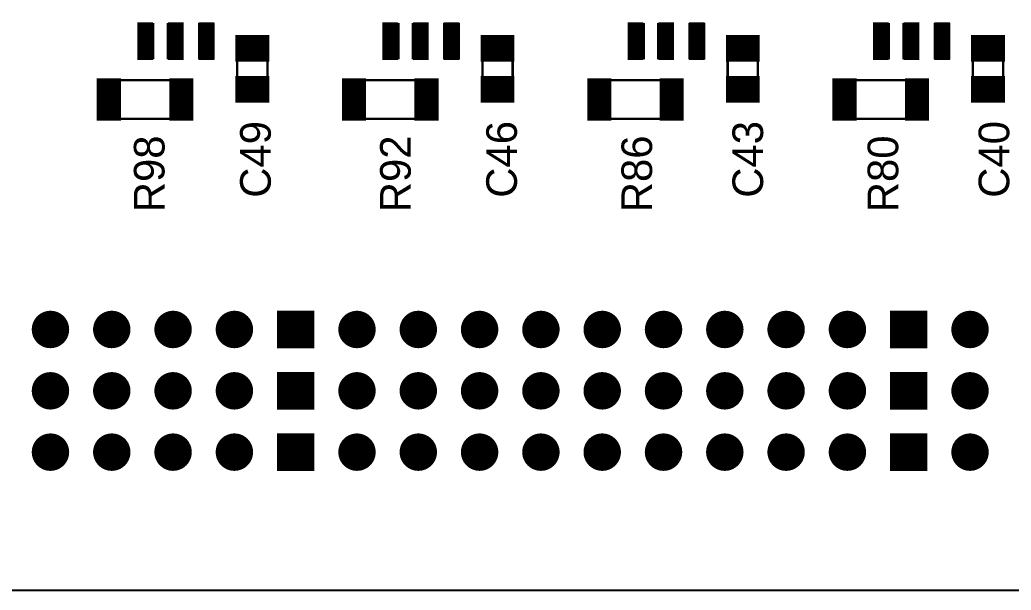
# Model space of a CAD drawing. Extents: x 25 to 880, y 8 to 306.
# Drawn here: x 566.5 to 617.8, y 131.4 to 160.9 of the extents above; entities that cross this region are included whole.
import ezdxf
from ezdxf.enums import TextEntityAlignment as Align

# ---------------------------------------------------------------- set-up
doc = ezdxf.new("R2010")
doc.units = 0
doc.header["$MEASUREMENT"] = 0
for name, color, linetype in [('BOARD', 7, 'Continuous'), ('BOT', 7, 'Continuous'), ('BOT_ASY', 7, 'Continuous')]:
    doc.layers.add(name, color=color, linetype=linetype)

msp = doc.modelspace()

# ---------------------------------------------------------------- linework, layer by layer
at = {"layer": 'BOARD'}
msp.add_lwpolyline([(541.2, 131.4125), (832.3475, 131.4125), (832.3475, 260), (541.2, 260)], close=True, dxfattribs=at)
at = {"layer": 'BOT', "const_width": 0.125}
for points in [[(572.6062, 158.925), (573.2937, 158.925), (573.2937, 160.7375), (572.6062, 160.7375)], [(574.1937, 158.925), (574.8812, 158.925), (574.8812, 160.7375), (574.1937, 160.7375)], [(575.7812, 158.925), (576.4687, 158.925), (576.4687, 160.7375), (575.7812, 160.7375)], [(585.3062, 158.925), (585.9937, 158.925), (585.9937, 160.7375), (585.3062, 160.7375)], [(586.8937, 158.925), (587.5812, 158.925), (587.5812, 160.7375), (586.8937, 160.7375)], [(588.4812, 158.925), (589.1687, 158.925), (589.1687, 160.7375), (588.4812, 160.7375)], [(598.0062, 158.925), (598.6937, 158.925), (598.6937, 160.7375), (598.0062, 160.7375)], [(599.5937, 158.925), (600.2812, 158.925), (600.2812, 160.7375), (599.5937, 160.7375)], [(601.1812, 158.925), (601.8687, 158.925), (601.8687, 160.7375), (601.1812, 160.7375)], [(610.7062, 158.925), (611.3937, 158.925), (611.3937, 160.7375), (610.7062, 160.7375)], [(612.2937, 158.925), (612.9812, 158.925), (612.9812, 160.7375), (612.2937, 160.7375)], [(613.8812, 158.925), (614.5687, 158.925), (614.5687, 160.7375), (613.8812, 160.7375)], [(577.6937, 158.8375), (579.3187, 158.8375), (579.3187, 160.0875), (577.6937, 160.0875)], [(590.3937, 158.8375), (592.0187, 158.8375), (592.0187, 160.0875), (590.3937, 160.0875)], [(603.0937, 158.8375), (604.7187, 158.8375), (604.7187, 160.0875), (603.0937, 160.0875)], [(615.7937, 158.8375), (617.4187, 158.8375), (617.4187, 160.0875), (615.7937, 160.0875)], [(570.5125, 155.7812), (571.6375, 155.7812), (571.6375, 157.8437), (570.5125, 157.8437)], [(574.2625, 155.7812), (575.3875, 155.7812), (575.3875, 157.8437), (574.2625, 157.8437)], [(577.6937, 156.7125), (579.3187, 156.7125), (579.3187, 157.9625), (577.6937, 157.9625)], [(583.2125, 155.7812), (584.3375, 155.7812), (584.3375, 157.8437), (583.2125, 157.8437)], [(586.9625, 155.7812), (588.0875, 155.7812), (588.0875, 157.8437), (586.9625, 157.8437)], [(590.3937, 156.7125), (592.0187, 156.7125), (592.0187, 157.9625), (590.3937, 157.9625)], [(595.9125, 155.7812), (597.0375, 155.7812), (597.0375, 157.8437), (595.9125, 157.8437)], [(599.6625, 155.7812), (600.7875, 155.7812), (600.7875, 157.8437), (599.6625, 157.8437)], [(603.0937, 156.7125), (604.7187, 156.7125), (604.7187, 157.9625), (603.0937, 157.9625)], [(608.6125, 155.7812), (609.7375, 155.7812), (609.7375, 157.8437), (608.6125, 157.8437)], [(612.3625, 155.7812), (613.4875, 155.7812), (613.4875, 157.8437), (612.3625, 157.8437)], [(615.7937, 156.7125), (617.4187, 156.7125), (617.4187, 157.9625), (615.7937, 157.9625)], [(579.845, 144), (581.6575, 144), (581.6575, 145.8125), (579.845, 145.8125)], [(611.595, 144), (613.4075, 144), (613.4075, 145.8125), (611.595, 145.8125)], [(579.845, 140.825), (581.6575, 140.825), (581.6575, 142.6375), (579.845, 142.6375)], [(611.595, 140.825), (613.4075, 140.825), (613.4075, 142.6375), (611.595, 142.6375)], [(579.845, 137.65), (581.6575, 137.65), (581.6575, 139.4625), (579.845, 139.4625)], [(611.595, 137.65), (613.4075, 137.65), (613.4075, 139.4625), (611.595, 139.4625)]]:
    msp.add_lwpolyline(points, close=True, dxfattribs=at)
for points in [[(572.675, 158.925), (572.675, 160.7375)], [(572.8, 158.925), (572.8, 160.7375)], [(572.925, 158.925), (572.925, 160.7375)], [(573.05, 158.925), (573.05, 160.7375)], [(573.175, 158.925), (573.175, 160.7375)], [(574.3, 158.925), (574.3, 160.7375)], [(574.425, 158.925), (574.425, 160.7375)], [(574.55, 158.925), (574.55, 160.7375)], [(574.675, 158.925), (574.675, 160.7375)], [(574.8, 158.925), (574.8, 160.7375)], [(575.8, 158.925), (575.8, 160.7375)], [(575.925, 158.925), (575.925, 160.7375)], [(576.05, 158.925), (576.05, 160.7375)], [(576.175, 158.925), (576.175, 160.7375)], [(576.3, 158.925), (576.3, 160.7375)], [(576.425, 158.925), (576.425, 160.7375)], [(585.425, 158.925), (585.425, 160.7375)], [(585.55, 158.925), (585.55, 160.7375)], [(585.675, 158.925), (585.675, 160.7375)], [(585.8, 158.925), (585.8, 160.7375)], [(585.925, 158.925), (585.925, 160.7375)], [(586.925, 158.925), (586.925, 160.7375)], [(587.05, 158.925), (587.05, 160.7375)], [(587.175, 158.925), (587.175, 160.7375)], [(587.3, 158.925), (587.3, 160.7375)], [(587.425, 158.925), (587.425, 160.7375)], [(587.55, 158.925), (587.55, 160.7375)], [(588.55, 158.925), (588.55, 160.7375)], [(588.675, 158.925), (588.675, 160.7375)], [(588.8, 158.925), (588.8, 160.7375)], [(588.925, 158.925), (588.925, 160.7375)], [(589.05, 158.925), (589.05, 160.7375)], [(598.05, 158.925), (598.05, 160.7375)], [(598.175, 158.925), (598.175, 160.7375)], [(598.3, 158.925), (598.3, 160.7375)], [(598.425, 158.925), (598.425, 160.7375)], [(598.55, 158.925), (598.55, 160.7375)], [(598.675, 158.925), (598.675, 160.7375)], [(599.675, 158.925), (599.675, 160.7375)], [(599.8, 158.925), (599.8, 160.7375)], [(599.925, 158.925), (599.925, 160.7375)], [(600.05, 158.925), (600.05, 160.7375)], [(600.175, 158.925), (600.175, 160.7375)], [(601.3, 158.925), (601.3, 160.7375)], [(601.425, 158.925), (601.425, 160.7375)], [(601.55, 158.925), (601.55, 160.7375)], [(601.675, 158.925), (601.675, 160.7375)], [(601.8, 158.925), (601.8, 160.7375)], [(610.8, 158.925), (610.8, 160.7375)], [(610.925, 158.925), (610.925, 160.7375)], [(611.05, 158.925), (611.05, 160.7375)], [(611.175, 158.925), (611.175, 160.7375)], [(611.3, 158.925), (611.3, 160.7375)], [(612.3, 158.925), (612.3, 160.7375)], [(612.425, 158.925), (612.425, 160.7375)], [(612.55, 158.925), (612.55, 160.7375)], [(612.675, 158.925), (612.675, 160.7375)], [(612.8, 158.925), (612.8, 160.7375)], [(612.925, 158.925), (612.925, 160.7375)], [(613.925, 158.925), (613.925, 160.7375)], [(614.05, 158.925), (614.05, 160.7375)], [(614.175, 158.925), (614.175, 160.7375)], [(614.3, 158.925), (614.3, 160.7375)], [(614.425, 158.925), (614.425, 160.7375)], [(614.55, 158.925), (614.55, 160.7375)], [(577.8, 158.8375), (577.8, 160.0875)], [(577.925, 158.8375), (577.925, 160.0875)], [(578.05, 158.8375), (578.05, 160.0875)], [(578.175, 158.8375), (578.175, 160.0875)], [(578.3, 158.8375), (578.3, 160.0875)], [(578.425, 158.8375), (578.425, 160.0875)], [(578.55, 158.8375), (578.55, 160.0875)], [(578.675, 158.8375), (578.675, 160.0875)], [(578.8, 158.8375), (578.8, 160.0875)], [(578.925, 158.8375), (578.925, 160.0875)], [(579.05, 158.8375), (579.05, 160.0875)], [(579.175, 158.8375), (579.175, 160.0875)], [(579.3, 158.8375), (579.3, 160.0875)], [(590.425, 158.8375), (590.425, 160.0875)], [(590.55, 158.8375), (590.55, 160.0875)], [(590.675, 158.8375), (590.675, 160.0875)], [(590.8, 158.8375), (590.8, 160.0875)], [(590.925, 158.8375), (590.925, 160.0875)], [(591.05, 158.8375), (591.05, 160.0875)], [(591.175, 158.8375), (591.175, 160.0875)], [(591.3, 158.8375), (591.3, 160.0875)], [(591.425, 158.8375), (591.425, 160.0875)], [(591.55, 158.8375), (591.55, 160.0875)], [(591.675, 158.8375), (591.675, 160.0875)], [(591.8, 158.8375), (591.8, 160.0875)], [(591.925, 158.8375), (591.925, 160.0875)], [(603.175, 158.8375), (603.175, 160.0875)], [(603.3, 158.8375), (603.3, 160.0875)], [(603.425, 158.8375), (603.425, 160.0875)], [(603.55, 158.8375), (603.55, 160.0875)], [(603.675, 158.8375), (603.675, 160.0875)], [(603.8, 158.8375), (603.8, 160.0875)], [(603.925, 158.8375), (603.925, 160.0875)], [(604.05, 158.8375), (604.05, 160.0875)], [(604.175, 158.8375), (604.175, 160.0875)], [(604.3, 158.8375), (604.3, 160.0875)], [(604.425, 158.8375), (604.425, 160.0875)], [(604.55, 158.8375), (604.55, 160.0875)], [(604.675, 158.8375), (604.675, 160.0875)], [(615.8, 158.8375), (615.8, 160.0875)], [(615.925, 158.8375), (615.925, 160.0875)], [(616.05, 158.8375), (616.05, 160.0875)], [(616.175, 158.8375), (616.175, 160.0875)], [(616.3, 158.8375), (616.3, 160.0875)], [(616.425, 158.8375), (616.425, 160.0875)], [(616.55, 158.8375), (616.55, 160.0875)], [(616.675, 158.8375), (616.675, 160.0875)], [(616.8, 158.8375), (616.8, 160.0875)], [(616.925, 158.8375), (616.925, 160.0875)], [(617.05, 158.8375), (617.05, 160.0875)], [(617.175, 158.8375), (617.175, 160.0875)], [(617.3, 158.8375), (617.3, 160.0875)], [(570.55, 155.7812), (570.55, 157.8437)], [(570.675, 155.7812), (570.675, 157.8437)], [(570.8, 155.7812), (570.8, 157.8437)], [(570.925, 155.7812), (570.925, 157.8437)], [(571.05, 155.7812), (571.05, 157.8437)], [(571.175, 155.7812), (571.175, 157.8437)], [(571.3, 155.7812), (571.3, 157.8437)], [(571.425, 155.7812), (571.425, 157.8437)], [(571.55, 155.7812), (571.55, 157.8437)], [(574.3, 155.7812), (574.3, 157.8437)], [(574.425, 155.7812), (574.425, 157.8437)], [(574.55, 155.7812), (574.55, 157.8437)], [(574.675, 155.7812), (574.675, 157.8437)], [(574.8, 155.7812), (574.8, 157.8437)], [(574.925, 155.7812), (574.925, 157.8437)], [(575.05, 155.7812), (575.05, 157.8437)], [(575.175, 155.7812), (575.175, 157.8437)], [(575.3, 155.7812), (575.3, 157.8437)], [(577.8, 156.7125), (577.8, 157.9625)], [(577.925, 156.7125), (577.925, 157.9625)], [(578.05, 156.7125), (578.05, 157.9625)], [(578.175, 156.7125), (578.175, 157.9625)], [(578.3, 156.7125), (578.3, 157.9625)], [(578.425, 156.7125), (578.425, 157.9625)], [(578.55, 156.7125), (578.55, 157.9625)], [(578.675, 156.7125), (578.675, 157.9625)], [(578.8, 156.7125), (578.8, 157.9625)], [(578.925, 156.7125), (578.925, 157.9625)], [(579.05, 156.7125), (579.05, 157.9625)], [(579.175, 156.7125), (579.175, 157.9625)], [(579.3, 156.7125), (579.3, 157.9625)], [(583.3, 155.7812), (583.3, 157.8437)], [(583.425, 155.7812), (583.425, 157.8437)], [(583.55, 155.7812), (583.55, 157.8437)], [(583.675, 155.7812), (583.675, 157.8437)], [(583.8, 155.7812), (583.8, 157.8437)], [(583.925, 155.7812), (583.925, 157.8437)], [(584.05, 155.7812), (584.05, 157.8437)], [(584.175, 155.7812), (584.175, 157.8437)], [(584.3, 155.7812), (584.3, 157.8437)], [(587.05, 155.7812), (587.05, 157.8437)], [(587.175, 155.7812), (587.175, 157.8437)], [(587.3, 155.7812), (587.3, 157.8437)], [(587.425, 155.7812), (587.425, 157.8437)], [(587.55, 155.7812), (587.55, 157.8437)], [(587.675, 155.7812), (587.675, 157.8437)], [(587.8, 155.7812), (587.8, 157.8437)], [(587.925, 155.7812), (587.925, 157.8437)], [(588.05, 155.7812), (588.05, 157.8437)], [(590.425, 156.7125), (590.425, 157.9625)], [(590.55, 156.7125), (590.55, 157.9625)], [(590.675, 156.7125), (590.675, 157.9625)], [(590.8, 156.7125), (590.8, 157.9625)], [(590.925, 156.7125), (590.925, 157.9625)], [(591.05, 156.7125), (591.05, 157.9625)], [(591.175, 156.7125), (591.175, 157.9625)], [(591.3, 156.7125), (591.3, 157.9625)], [(591.425, 156.7125), (591.425, 157.9625)], [(591.55, 156.7125), (591.55, 157.9625)], [(591.675, 156.7125), (591.675, 157.9625)], [(591.8, 156.7125), (591.8, 157.9625)], [(591.925, 156.7125), (591.925, 157.9625)], [(595.925, 155.7812), (595.925, 157.8437)], [(596.05, 155.7812), (596.05, 157.8437)], [(596.175, 155.7812), (596.175, 157.8437)], [(596.3, 155.7812), (596.3, 157.8437)], [(596.425, 155.7812), (596.425, 157.8437)], [(596.55, 155.7812), (596.55, 157.8437)], [(596.675, 155.7812), (596.675, 157.8437)], [(596.8, 155.7812), (596.8, 157.8437)], [(596.925, 155.7812), (596.925, 157.8437)], [(599.675, 155.7812), (599.675, 157.8437)], [(599.8, 155.7812), (599.8, 157.8437)], [(599.925, 155.7812), (599.925, 157.8437)], [(600.05, 155.7812), (600.05, 157.8437)], [(600.175, 155.7812), (600.175, 157.8437)], [(600.3, 155.7812), (600.3, 157.8437)], [(600.425, 155.7812), (600.425, 157.8437)], [(600.55, 155.7812), (600.55, 157.8437)], [(600.675, 155.7812), (600.675, 157.8437)], [(603.175, 156.7125), (603.175, 157.9625)], [(603.3, 156.7125), (603.3, 157.9625)], [(603.425, 156.7125), (603.425, 157.9625)], [(603.55, 156.7125), (603.55, 157.9625)], [(603.675, 156.7125), (603.675, 157.9625)], [(603.8, 156.7125), (603.8, 157.9625)], [(603.925, 156.7125), (603.925, 157.9625)], [(604.05, 156.7125), (604.05, 157.9625)], [(604.175, 156.7125), (604.175, 157.9625)], [(604.3, 156.7125), (604.3, 157.9625)], [(604.425, 156.7125), (604.425, 157.9625)], [(604.55, 156.7125), (604.55, 157.9625)], [(604.675, 156.7125), (604.675, 157.9625)], [(608.675, 155.7812), (608.675, 157.8437)], [(608.8, 155.7812), (608.8, 157.8437)], [(608.925, 155.7812), (608.925, 157.8437)], [(609.05, 155.7812), (609.05, 157.8437)], [(609.175, 155.7812), (609.175, 157.8437)], [(609.3, 155.7812), (609.3, 157.8437)], [(609.425, 155.7812), (609.425, 157.8437)], [(609.55, 155.7812), (609.55, 157.8437)], [(609.675, 155.7812), (609.675, 157.8437)], [(612.425, 155.7812), (612.425, 157.8437)], [(612.55, 155.7812), (612.55, 157.8437)], [(612.675, 155.7812), (612.675, 157.8437)], [(612.8, 155.7812), (612.8, 157.8437)], [(612.925, 155.7812), (612.925, 157.8437)], [(613.05, 155.7812), (613.05, 157.8437)], [(613.175, 155.7812), (613.175, 157.8437)], [(613.3, 155.7812), (613.3, 157.8437)], [(613.425, 155.7812), (613.425, 157.8437)], [(615.8, 156.7125), (615.8, 157.9625)], [(615.925, 156.7125), (615.925, 157.9625)], [(616.05, 156.7125), (616.05, 157.9625)], [(616.175, 156.7125), (616.175, 157.9625)], [(616.3, 156.7125), (616.3, 157.9625)], [(616.425, 156.7125), (616.425, 157.9625)], [(616.55, 156.7125), (616.55, 157.9625)], [(616.675, 156.7125), (616.675, 157.9625)], [(616.8, 156.7125), (616.8, 157.9625)], [(616.925, 156.7125), (616.925, 157.9625)], [(617.05, 156.7125), (617.05, 157.9625)], [(617.175, 156.7125), (617.175, 157.9625)], [(617.3, 156.7125), (617.3, 157.9625)], [(567.85, 144.0237), (567.85, 145.7887)], [(567.975, 144.0037), (567.975, 145.8087)], [(568.1, 144.0025), (568.1, 145.81)], [(568.225, 144.0175), (568.225, 145.795)], [(568.35, 144.0512), (568.35, 145.7612)], [(570.975, 144.0362), (570.975, 145.7762)], [(571.1, 144.01), (571.1, 145.8025)], [(571.225, 144.0012), (571.225, 145.8113)], [(571.35, 144.0087), (571.35, 145.8037)], [(571.475, 144.035), (571.475, 145.7775)], [(574.1, 144.0525), (574.1, 145.76)], [(574.225, 144.0175), (574.225, 145.795)], [(574.35, 144.0025), (574.35, 145.81)], [(574.475, 144.0037), (574.475, 145.8087)], [(574.6, 144.0225), (574.6, 145.79)], [(574.725, 144.06), (574.725, 145.7525)], [(577.35, 144.0287), (577.35, 145.7838)], [(577.475, 144.0062), (577.475, 145.8062)], [(577.6, 144.0012), (577.6, 145.8113)], [(577.725, 144.0125), (577.725, 145.8)], [(577.85, 144.0425), (577.85, 145.77)], [(579.85, 144), (579.85, 145.8125)], [(579.975, 144), (579.975, 145.8125)], [(580.1, 144), (580.1, 145.8125)], [(580.225, 144), (580.225, 145.8125)], [(580.35, 144), (580.35, 145.8125)], [(580.475, 144), (580.475, 145.8125)], [(580.6, 144), (580.6, 145.8125)], [(580.725, 144), (580.725, 145.8125)], [(580.85, 144), (580.85, 145.8125)], [(580.975, 144), (580.975, 145.8125)], [(581.1, 144), (581.1, 145.8125)], [(581.225, 144), (581.225, 145.8125)], [(581.35, 144), (581.35, 145.8125)], [(581.475, 144), (581.475, 145.8125)], [(581.6, 144), (581.6, 145.8125)], [(583.725, 144.0237), (583.725, 145.7887)], [(583.85, 144.0037), (583.85, 145.8087)], [(583.975, 144.0025), (583.975, 145.81)], [(584.1, 144.0175), (584.1, 145.795)], [(584.225, 144.0512), (584.225, 145.7612)], [(586.85, 144.0362), (586.85, 145.7762)], [(586.975, 144.01), (586.975, 145.8025)], [(587.1, 144.0012), (587.1, 145.8113)], [(587.225, 144.0087), (587.225, 145.8037)], [(587.35, 144.035), (587.35, 145.7775)], [(589.975, 144.0525), (589.975, 145.76)], [(590.1, 144.0175), (590.1, 145.795)], [(590.225, 144.0025), (590.225, 145.81)], [(590.35, 144.0037), (590.35, 145.8087)], [(590.475, 144.0225), (590.475, 145.79)], [(590.6, 144.06), (590.6, 145.7525)], [(593.225, 144.0287), (593.225, 145.7838)], [(593.35, 144.0062), (593.35, 145.8062)], [(593.475, 144.0012), (593.475, 145.8113)], [(593.6, 144.0125), (593.6, 145.8)], [(593.725, 144.0425), (593.725, 145.77)], [(596.35, 144.0437), (596.35, 145.7688)], [(596.475, 144.0137), (596.475, 145.7987)], [(596.6, 144.0012), (596.6, 145.8113)], [(596.725, 144.0062), (596.725, 145.8062)], [(596.85, 144.0287), (596.85, 145.7838)], [(599.6, 144.0237), (599.6, 145.7887)], [(599.725, 144.0037), (599.725, 145.8087)], [(599.85, 144.0025), (599.85, 145.81)], [(599.975, 144.0175), (599.975, 145.795)], [(600.1, 144.0512), (600.1, 145.7612)], [(602.725, 144.0362), (602.725, 145.7762)], [(602.85, 144.01), (602.85, 145.8025)], [(602.975, 144.0012), (602.975, 145.8113)], [(603.1, 144.0087), (603.1, 145.8037)], [(603.225, 144.035), (603.225, 145.7775)], [(605.85, 144.0525), (605.85, 145.76)], [(605.975, 144.0175), (605.975, 145.795)], [(606.1, 144.0025), (606.1, 145.81)], [(606.225, 144.0037), (606.225, 145.8087)], [(606.35, 144.0225), (606.35, 145.79)], [(606.475, 144.06), (606.475, 145.7525)], [(609.1, 144.0287), (609.1, 145.7838)], [(609.225, 144.0062), (609.225, 145.8062)], [(609.35, 144.0012), (609.35, 145.8113)], [(609.475, 144.0125), (609.475, 145.8)], [(609.6, 144.0425), (609.6, 145.77)], [(611.6, 144), (611.6, 145.8125)], [(611.725, 144), (611.725, 145.8125)], [(611.85, 144), (611.85, 145.8125)], [(611.975, 144), (611.975, 145.8125)], [(612.1, 144), (612.1, 145.8125)], [(612.225, 144), (612.225, 145.8125)], [(612.35, 144), (612.35, 145.8125)], [(612.475, 144), (612.475, 145.8125)], [(612.6, 144), (612.6, 145.8125)], [(612.725, 144), (612.725, 145.8125)], [(612.85, 144), (612.85, 145.8125)], [(612.975, 144), (612.975, 145.8125)], [(613.1, 144), (613.1, 145.8125)], [(613.225, 144), (613.225, 145.8125)], [(613.35, 144), (613.35, 145.8125)], [(615.475, 144.0237), (615.475, 145.7887)], [(615.6, 144.0037), (615.6, 145.8087)], [(615.725, 144.0025), (615.725, 145.81)], [(615.85, 144.0175), (615.85, 145.795)], [(615.975, 144.0512), (615.975, 145.7612)], [(567.225, 144.535), (567.225, 145.2775)], [(567.35, 144.3325), (567.35, 145.48)], [(567.475, 144.2075), (567.475, 145.605)], [(567.6, 144.1212), (567.6, 145.6912)], [(567.725, 144.0613), (567.725, 145.7512)], [(568.475, 144.1062), (568.475, 145.7063)], [(568.6, 144.1863), (568.6, 145.6262)], [(568.725, 144.3013), (568.725, 145.5112)], [(568.85, 144.4787), (568.85, 145.3338)], [(570.475, 144.4), (570.475, 145.4125)], [(570.6, 144.2512), (570.6, 145.5613)], [(570.725, 144.1512), (570.725, 145.6612)], [(570.85, 144.0825), (570.85, 145.73)], [(571.6, 144.0813), (571.6, 145.7312)], [(571.725, 144.15), (571.725, 145.6625)], [(571.85, 144.25), (571.85, 145.5625)], [(571.975, 144.3963), (571.975, 145.4162)], [(573.6, 144.4837), (573.6, 145.3287)], [(573.725, 144.3037), (573.725, 145.5087)], [(573.85, 144.1875), (573.85, 145.625)], [(573.975, 144.1075), (573.975, 145.705)], [(574.85, 144.12), (574.85, 145.6925)], [(574.975, 144.205), (574.975, 145.6075)], [(575.1, 144.33), (575.1, 145.4825)], [(575.225, 144.5287), (575.225, 145.2837)], [(576.85, 144.365), (576.85, 145.4475)], [(576.975, 144.2287), (576.975, 145.5837)], [(577.1, 144.1362), (577.1, 145.6763)], [(577.225, 144.0712), (577.225, 145.7412)], [(577.975, 144.0925), (577.975, 145.72)], [(578.1, 144.1675), (578.1, 145.645)], [(578.225, 144.2737), (578.225, 145.5387)], [(578.35, 144.435), (578.35, 145.3775)], [(583.1, 144.535), (583.1, 145.2775)], [(583.225, 144.3325), (583.225, 145.48)], [(583.35, 144.2075), (583.35, 145.605)], [(583.475, 144.1212), (583.475, 145.6912)], [(583.6, 144.0613), (583.6, 145.7512)], [(584.35, 144.1062), (584.35, 145.7063)], [(584.475, 144.1863), (584.475, 145.6262)], [(584.6, 144.3013), (584.6, 145.5112)], [(584.725, 144.4787), (584.725, 145.3338)], [(586.35, 144.4), (586.35, 145.4125)], [(586.475, 144.2512), (586.475, 145.5613)], [(586.6, 144.1512), (586.6, 145.6612)], [(586.725, 144.0825), (586.725, 145.73)], [(587.475, 144.0813), (587.475, 145.7312)], [(587.6, 144.15), (587.6, 145.6625)], [(587.725, 144.25), (587.725, 145.5625)], [(587.85, 144.3963), (587.85, 145.4162)], [(589.475, 144.4837), (589.475, 145.3287)], [(589.6, 144.3037), (589.6, 145.5087)], [(589.725, 144.1875), (589.725, 145.625)], [(589.85, 144.1075), (589.85, 145.705)], [(590.725, 144.12), (590.725, 145.6925)], [(590.85, 144.205), (590.85, 145.6075)], [(590.975, 144.33), (590.975, 145.4825)], [(591.1, 144.5287), (591.1, 145.2837)], [(592.725, 144.365), (592.725, 145.4475)], [(592.85, 144.2287), (592.85, 145.5837)], [(592.975, 144.1362), (592.975, 145.6763)], [(593.1, 144.0712), (593.1, 145.7412)], [(593.85, 144.0925), (593.85, 145.72)], [(593.975, 144.1675), (593.975, 145.645)], [(594.1, 144.2737), (594.1, 145.5387)], [(594.225, 144.435), (594.225, 145.3775)], [(595.85, 144.4387), (595.85, 145.3737)], [(595.975, 144.2763), (595.975, 145.5362)], [(596.1, 144.1687), (596.1, 145.6438)], [(596.225, 144.0937), (596.225, 145.7188)], [(596.975, 144.07), (596.975, 145.7425)], [(597.1, 144.1337), (597.1, 145.6787)], [(597.225, 144.2262), (597.225, 145.5862)], [(597.35, 144.3612), (597.35, 145.4512)], [(598.975, 144.535), (598.975, 145.2775)], [(599.1, 144.3325), (599.1, 145.48)], [(599.225, 144.2075), (599.225, 145.605)], [(599.35, 144.1212), (599.35, 145.6912)], [(599.475, 144.0613), (599.475, 145.7512)], [(600.225, 144.1062), (600.225, 145.7063)], [(600.35, 144.1863), (600.35, 145.6262)], [(600.475, 144.3013), (600.475, 145.5112)], [(600.6, 144.4787), (600.6, 145.3338)], [(602.225, 144.4), (602.225, 145.4125)], [(602.35, 144.2512), (602.35, 145.5613)], [(602.475, 144.1512), (602.475, 145.6612)], [(602.6, 144.0825), (602.6, 145.73)], [(603.35, 144.0813), (603.35, 145.7312)], [(603.475, 144.15), (603.475, 145.6625)], [(603.6, 144.25), (603.6, 145.5625)], [(603.725, 144.3963), (603.725, 145.4162)], [(605.35, 144.4837), (605.35, 145.3287)], [(605.475, 144.3037), (605.475, 145.5087)], [(605.6, 144.1875), (605.6, 145.625)], [(605.725, 144.1075), (605.725, 145.705)], [(606.6, 144.12), (606.6, 145.6925)], [(606.725, 144.205), (606.725, 145.6075)], [(606.85, 144.33), (606.85, 145.4825)], [(606.975, 144.5287), (606.975, 145.2837)], [(608.6, 144.365), (608.6, 145.4475)], [(608.725, 144.2287), (608.725, 145.5837)], [(608.85, 144.1362), (608.85, 145.6763)], [(608.975, 144.0712), (608.975, 145.7412)], [(609.725, 144.0925), (609.725, 145.72)], [(609.85, 144.1675), (609.85, 145.645)], [(609.975, 144.2737), (609.975, 145.5387)], [(610.1, 144.435), (610.1, 145.3775)], [(614.85, 144.535), (614.85, 145.2775)], [(614.975, 144.3325), (614.975, 145.48)], [(615.1, 144.2075), (615.1, 145.605)], [(615.225, 144.1212), (615.225, 145.6912)], [(615.35, 144.0613), (615.35, 145.7512)], [(616.1, 144.1062), (616.1, 145.7063)], [(616.225, 144.1863), (616.225, 145.6262)], [(616.35, 144.3013), (616.35, 145.5112)], [(616.475, 144.4787), (616.475, 145.3338)], [(570.35, 144.6762), (570.35, 145.1362)], [(572.1, 144.6662), (572.1, 145.1462)], [(576.725, 144.5962), (576.725, 145.2162)], [(578.475, 144.79), (578.475, 145.0225)], [(586.225, 144.6762), (586.225, 145.1362)], [(587.975, 144.6662), (587.975, 145.1462)], [(592.6, 144.5962), (592.6, 145.2162)], [(594.35, 144.79), (594.35, 145.0225)], [(595.725, 144.8113), (595.725, 145.0012)], [(597.475, 144.5888), (597.475, 145.2237)], [(602.1, 144.6762), (602.1, 145.1362)], [(603.85, 144.6662), (603.85, 145.1462)], [(608.475, 144.5962), (608.475, 145.2162)], [(610.225, 144.79), (610.225, 145.0225)], [(567.35, 141.1575), (567.35, 142.305)], [(567.475, 141.0325), (567.475, 142.43)], [(567.6, 140.9462), (567.6, 142.5162)], [(567.725, 140.8862), (567.725, 142.5762)], [(567.85, 140.8487), (567.85, 142.6138)], [(567.975, 140.8287), (567.975, 142.6337)], [(568.1, 140.8275), (568.1, 142.635)], [(568.225, 140.8425), (568.225, 142.62)], [(568.35, 140.8762), (568.35, 142.5862)], [(568.475, 140.9312), (568.475, 142.5312)], [(568.6, 141.0112), (568.6, 142.4512)], [(568.725, 141.1262), (568.725, 142.3362)], [(568.85, 141.3037), (568.85, 142.1587)], [(570.475, 141.225), (570.475, 142.2375)], [(570.6, 141.0762), (570.6, 142.3862)], [(570.725, 140.9762), (570.725, 142.4862)], [(570.85, 140.9075), (570.85, 142.555)], [(570.975, 140.8612), (570.975, 142.6012)], [(571.1, 140.835), (571.1, 142.6275)], [(571.225, 140.8262), (571.225, 142.6362)], [(571.35, 140.8338), (571.35, 142.6287)], [(571.475, 140.86), (571.475, 142.6025)], [(571.6, 140.9062), (571.6, 142.5563)], [(571.725, 140.975), (571.725, 142.4875)], [(571.85, 141.075), (571.85, 142.3875)], [(571.975, 141.2212), (571.975, 142.2412)], [(573.725, 141.1287), (573.725, 142.3337)], [(573.85, 141.0125), (573.85, 142.45)], [(573.975, 140.9325), (573.975, 142.53)], [(574.1, 140.8775), (574.1, 142.585)], [(574.225, 140.8425), (574.225, 142.62)], [(574.35, 140.8275), (574.35, 142.635)], [(574.475, 140.8287), (574.475, 142.6337)], [(574.6, 140.8475), (574.6, 142.615)], [(574.725, 140.885), (574.725, 142.5775)], [(574.85, 140.945), (574.85, 142.5175)], [(574.975, 141.03), (574.975, 142.4325)], [(575.1, 141.155), (575.1, 142.3075)], [(576.85, 141.19), (576.85, 142.2725)], [(576.975, 141.0537), (576.975, 142.4087)], [(577.1, 140.9612), (577.1, 142.5012)], [(577.225, 140.8962), (577.225, 142.5662)], [(577.35, 140.8537), (577.35, 142.6087)], [(577.475, 140.8313), (577.475, 142.6312)], [(577.6, 140.8262), (577.6, 142.6362)], [(577.725, 140.8375), (577.725, 142.625)], [(577.85, 140.8675), (577.85, 142.595)], [(577.975, 140.9175), (577.975, 142.545)], [(578.1, 140.9925), (578.1, 142.47)], [(578.225, 141.0987), (578.225, 142.3638)], [(578.35, 141.26), (578.35, 142.2025)], [(579.85, 140.825), (579.85, 142.6375)], [(579.975, 140.825), (579.975, 142.6375)], [(580.1, 140.825), (580.1, 142.6375)], [(580.225, 140.825), (580.225, 142.6375)], [(580.35, 140.825), (580.35, 142.6375)], [(580.475, 140.825), (580.475, 142.6375)], [(580.6, 140.825), (580.6, 142.6375)], [(580.725, 140.825), (580.725, 142.6375)], [(580.85, 140.825), (580.85, 142.6375)], [(580.975, 140.825), (580.975, 142.6375)], [(581.1, 140.825), (581.1, 142.6375)], [(581.225, 140.825), (581.225, 142.6375)], [(581.35, 140.825), (581.35, 142.6375)], [(581.475, 140.825), (581.475, 142.6375)], [(581.6, 140.825), (581.6, 142.6375)], [(583.225, 141.1575), (583.225, 142.305)], [(583.35, 141.0325), (583.35, 142.43)], [(583.475, 140.9462), (583.475, 142.5162)], [(583.6, 140.8862), (583.6, 142.5762)], [(583.725, 140.8487), (583.725, 142.6138)], [(583.85, 140.8287), (583.85, 142.6337)], [(583.975, 140.8275), (583.975, 142.635)], [(584.1, 140.8425), (584.1, 142.62)], [(584.225, 140.8762), (584.225, 142.5862)], [(584.35, 140.9312), (584.35, 142.5312)], [(584.475, 141.0112), (584.475, 142.4512)], [(584.6, 141.1262), (584.6, 142.3362)], [(584.725, 141.3037), (584.725, 142.1587)], [(586.35, 141.225), (586.35, 142.2375)], [(586.475, 141.0762), (586.475, 142.3862)], [(586.6, 140.9762), (586.6, 142.4862)], [(586.725, 140.9075), (586.725, 142.555)], [(586.85, 140.8612), (586.85, 142.6012)], [(586.975, 140.835), (586.975, 142.6275)], [(587.1, 140.8262), (587.1, 142.6362)], [(587.225, 140.8338), (587.225, 142.6287)], [(587.35, 140.86), (587.35, 142.6025)], [(587.475, 140.9062), (587.475, 142.5563)], [(587.6, 140.975), (587.6, 142.4875)], [(587.725, 141.075), (587.725, 142.3875)], [(587.85, 141.2212), (587.85, 142.2412)], [(589.6, 141.1287), (589.6, 142.3337)], [(589.725, 141.0125), (589.725, 142.45)], [(589.85, 140.9325), (589.85, 142.53)], [(589.975, 140.8775), (589.975, 142.585)], [(590.1, 140.8425), (590.1, 142.62)], [(590.225, 140.8275), (590.225, 142.635)], [(590.35, 140.8287), (590.35, 142.6337)], [(590.475, 140.8475), (590.475, 142.615)], [(590.6, 140.885), (590.6, 142.5775)], [(590.725, 140.945), (590.725, 142.5175)], [(590.85, 141.03), (590.85, 142.4325)], [(590.975, 141.155), (590.975, 142.3075)], [(592.725, 141.19), (592.725, 142.2725)], [(592.85, 141.0537), (592.85, 142.4087)], [(592.975, 140.9612), (592.975, 142.5012)], [(593.1, 140.8962), (593.1, 142.5662)], [(593.225, 140.8537), (593.225, 142.6087)], [(593.35, 140.8313), (593.35, 142.6312)], [(593.475, 140.8262), (593.475, 142.6362)], [(593.6, 140.8375), (593.6, 142.625)], [(593.725, 140.8675), (593.725, 142.595)], [(593.85, 140.9175), (593.85, 142.545)], [(593.975, 140.9925), (593.975, 142.47)], [(594.1, 141.0987), (594.1, 142.3638)], [(594.225, 141.26), (594.225, 142.2025)], [(595.85, 141.2637), (595.85, 142.1987)], [(595.975, 141.1012), (595.975, 142.3612)], [(596.1, 140.9938), (596.1, 142.4688)], [(596.225, 140.9187), (596.225, 142.5437)], [(596.35, 140.8688), (596.35, 142.5938)], [(596.475, 140.8388), (596.475, 142.6238)], [(596.6, 140.8262), (596.6, 142.6362)], [(596.725, 140.8313), (596.725, 142.6312)], [(596.85, 140.8537), (596.85, 142.6087)], [(596.975, 140.895), (596.975, 142.5675)], [(597.1, 140.9588), (597.1, 142.5037)], [(597.225, 141.0513), (597.225, 142.4112)], [(597.35, 141.1863), (597.35, 142.2762)], [(599.1, 141.1575), (599.1, 142.305)], [(599.225, 141.0325), (599.225, 142.43)], [(599.35, 140.9462), (599.35, 142.5162)], [(599.475, 140.8862), (599.475, 142.5762)], [(599.6, 140.8487), (599.6, 142.6138)], [(599.725, 140.8287), (599.725, 142.6337)], [(599.85, 140.8275), (599.85, 142.635)], [(599.975, 140.8425), (599.975, 142.62)], [(600.1, 140.8762), (600.1, 142.5862)], [(600.225, 140.9312), (600.225, 142.5312)], [(600.35, 141.0112), (600.35, 142.4512)], [(600.475, 141.1262), (600.475, 142.3362)], [(600.6, 141.3037), (600.6, 142.1587)], [(602.225, 141.225), (602.225, 142.2375)], [(602.35, 141.0762), (602.35, 142.3862)], [(602.475, 140.9762), (602.475, 142.4862)], [(602.6, 140.9075), (602.6, 142.555)], [(602.725, 140.8612), (602.725, 142.6012)], [(602.85, 140.835), (602.85, 142.6275)], [(602.975, 140.8262), (602.975, 142.6362)], [(603.1, 140.8338), (603.1, 142.6287)], [(603.225, 140.86), (603.225, 142.6025)], [(603.35, 140.9062), (603.35, 142.5563)], [(603.475, 140.975), (603.475, 142.4875)], [(603.6, 141.075), (603.6, 142.3875)], [(603.725, 141.2212), (603.725, 142.2412)], [(605.475, 141.1287), (605.475, 142.3337)], [(605.6, 141.0125), (605.6, 142.45)], [(605.725, 140.9325), (605.725, 142.53)], [(605.85, 140.8775), (605.85, 142.585)], [(605.975, 140.8425), (605.975, 142.62)], [(606.1, 140.8275), (606.1, 142.635)], [(606.225, 140.8287), (606.225, 142.6337)], [(606.35, 140.8475), (606.35, 142.615)], [(606.475, 140.885), (606.475, 142.5775)], [(606.6, 140.945), (606.6, 142.5175)], [(606.725, 141.03), (606.725, 142.4325)], [(606.85, 141.155), (606.85, 142.3075)], [(608.6, 141.19), (608.6, 142.2725)], [(608.725, 141.0537), (608.725, 142.4087)], [(608.85, 140.9612), (608.85, 142.5012)], [(608.975, 140.8962), (608.975, 142.5662)], [(609.1, 140.8537), (609.1, 142.6087)], [(609.225, 140.8313), (609.225, 142.6312)], [(609.35, 140.8262), (609.35, 142.6362)], [(609.475, 140.8375), (609.475, 142.625)], [(609.6, 140.8675), (609.6, 142.595)], [(609.725, 140.9175), (609.725, 142.545)], [(609.85, 140.9925), (609.85, 142.47)], [(609.975, 141.0987), (609.975, 142.3638)], [(610.1, 141.26), (610.1, 142.2025)], [(611.6, 140.825), (611.6, 142.6375)], [(611.725, 140.825), (611.725, 142.6375)], [(611.85, 140.825), (611.85, 142.6375)], [(611.975, 140.825), (611.975, 142.6375)], [(612.1, 140.825), (612.1, 142.6375)], [(612.225, 140.825), (612.225, 142.6375)], [(612.35, 140.825), (612.35, 142.6375)], [(612.475, 140.825), (612.475, 142.6375)], [(612.6, 140.825), (612.6, 142.6375)], [(612.725, 140.825), (612.725, 142.6375)], [(612.85, 140.825), (612.85, 142.6375)], [(612.975, 140.825), (612.975, 142.6375)], [(613.1, 140.825), (613.1, 142.6375)], [(613.225, 140.825), (613.225, 142.6375)], [(613.35, 140.825), (613.35, 142.6375)], [(614.975, 141.1575), (614.975, 142.305)], [(615.1, 141.0325), (615.1, 142.43)], [(615.225, 140.9462), (615.225, 142.5162)], [(615.35, 140.8862), (615.35, 142.5762)], [(615.475, 140.8487), (615.475, 142.6138)], [(615.6, 140.8287), (615.6, 142.6337)], [(615.725, 140.8275), (615.725, 142.635)], [(615.85, 140.8425), (615.85, 142.62)], [(615.975, 140.8762), (615.975, 142.5862)], [(616.1, 140.9312), (616.1, 142.5312)], [(616.225, 141.0112), (616.225, 142.4512)], [(616.35, 141.1262), (616.35, 142.3362)], [(616.475, 141.3037), (616.475, 142.1587)], [(567.225, 141.36), (567.225, 142.1025)], [(570.35, 141.5012), (570.35, 141.9612)], [(572.1, 141.4912), (572.1, 141.9712)], [(573.6, 141.3087), (573.6, 142.1537)], [(575.225, 141.3537), (575.225, 142.1087)], [(576.725, 141.4212), (576.725, 142.0412)], [(578.475, 141.615), (578.475, 141.8475)], [(583.1, 141.36), (583.1, 142.1025)], [(586.225, 141.5012), (586.225, 141.9612)], [(587.975, 141.4912), (587.975, 141.9712)], [(589.475, 141.3087), (589.475, 142.1537)], [(591.1, 141.3537), (591.1, 142.1087)], [(592.6, 141.4212), (592.6, 142.0412)], [(594.35, 141.615), (594.35, 141.8475)], [(595.725, 141.6362), (595.725, 141.8262)], [(597.475, 141.4137), (597.475, 142.0487)], [(598.975, 141.36), (598.975, 142.1025)], [(602.1, 141.5012), (602.1, 141.9612)], [(603.85, 141.4912), (603.85, 141.9712)], [(605.35, 141.3087), (605.35, 142.1537)], [(606.975, 141.3537), (606.975, 142.1087)], [(608.475, 141.4212), (608.475, 142.0412)], [(610.225, 141.615), (610.225, 141.8475)], [(614.85, 141.36), (614.85, 142.1025)], [(567.35, 137.9825), (567.35, 139.13)], [(567.475, 137.8575), (567.475, 139.255)], [(567.6, 137.7712), (567.6, 139.3412)], [(567.725, 137.7112), (567.725, 139.4012)], [(567.85, 137.6737), (567.85, 139.4387)], [(567.975, 137.6537), (567.975, 139.4587)], [(568.1, 137.6525), (568.1, 139.46)], [(568.225, 137.6675), (568.225, 139.445)], [(568.35, 137.7012), (568.35, 139.4112)], [(568.475, 137.7562), (568.475, 139.3562)], [(568.6, 137.8362), (568.6, 139.2763)], [(568.725, 137.9512), (568.725, 139.1612)], [(570.6, 137.9012), (570.6, 139.2112)], [(570.725, 137.8012), (570.725, 139.3113)], [(570.85, 137.7325), (570.85, 139.38)], [(570.975, 137.6863), (570.975, 139.4263)], [(571.1, 137.66), (571.1, 139.4525)], [(571.225, 137.6512), (571.225, 139.4612)], [(571.35, 137.6588), (571.35, 139.4537)], [(571.475, 137.685), (571.475, 139.4275)], [(571.6, 137.7312), (571.6, 139.3812)], [(571.725, 137.8), (571.725, 139.3125)], [(571.85, 137.9), (571.85, 139.2125)], [(573.725, 137.9538), (573.725, 139.1587)], [(573.85, 137.8375), (573.85, 139.275)], [(573.975, 137.7575), (573.975, 139.355)], [(574.1, 137.7025), (574.1, 139.41)], [(574.225, 137.6675), (574.225, 139.445)], [(574.35, 137.6525), (574.35, 139.46)], [(574.475, 137.6537), (574.475, 139.4587)], [(574.6, 137.6725), (574.6, 139.44)], [(574.725, 137.71), (574.725, 139.4025)], [(574.85, 137.77), (574.85, 139.3425)], [(574.975, 137.855), (574.975, 139.2575)], [(575.1, 137.98), (575.1, 139.1325)], [(576.85, 138.015), (576.85, 139.0975)], [(576.975, 137.8787), (576.975, 139.2337)], [(577.1, 137.7862), (577.1, 139.3262)], [(577.225, 137.7212), (577.225, 139.3912)], [(577.35, 137.6787), (577.35, 139.4337)], [(577.475, 137.6562), (577.475, 139.4563)], [(577.6, 137.6512), (577.6, 139.4612)], [(577.725, 137.6625), (577.725, 139.45)], [(577.85, 137.6925), (577.85, 139.42)], [(577.975, 137.7425), (577.975, 139.37)], [(578.1, 137.8175), (578.1, 139.295)], [(578.225, 137.9237), (578.225, 139.1887)], [(579.85, 137.65), (579.85, 139.4625)], [(579.975, 137.65), (579.975, 139.4625)], [(580.1, 137.65), (580.1, 139.4625)], [(580.225, 137.65), (580.225, 139.4625)], [(580.35, 137.65), (580.35, 139.4625)], [(580.475, 137.65), (580.475, 139.4625)], [(580.6, 137.65), (580.6, 139.4625)], [(580.725, 137.65), (580.725, 139.4625)], [(580.85, 137.65), (580.85, 139.4625)], [(580.975, 137.65), (580.975, 139.4625)], [(581.1, 137.65), (581.1, 139.4625)], [(581.225, 137.65), (581.225, 139.4625)], [(581.35, 137.65), (581.35, 139.4625)], [(581.475, 137.65), (581.475, 139.4625)], [(581.6, 137.65), (581.6, 139.4625)], [(583.225, 137.9825), (583.225, 139.13)], [(583.35, 137.8575), (583.35, 139.255)], [(583.475, 137.7712), (583.475, 139.3412)], [(583.6, 137.7112), (583.6, 139.4012)], [(583.725, 137.6737), (583.725, 139.4387)], [(583.85, 137.6537), (583.85, 139.4587)], [(583.975, 137.6525), (583.975, 139.46)], [(584.1, 137.6675), (584.1, 139.445)], [(584.225, 137.7012), (584.225, 139.4112)], [(584.35, 137.7562), (584.35, 139.3562)], [(584.475, 137.8362), (584.475, 139.2763)], [(584.6, 137.9512), (584.6, 139.1612)], [(586.475, 137.9012), (586.475, 139.2112)], [(586.6, 137.8012), (586.6, 139.3113)], [(586.725, 137.7325), (586.725, 139.38)], [(586.85, 137.6863), (586.85, 139.4263)], [(586.975, 137.66), (586.975, 139.4525)], [(587.1, 137.6512), (587.1, 139.4612)], [(587.225, 137.6588), (587.225, 139.4537)], [(587.35, 137.685), (587.35, 139.4275)], [(587.475, 137.7312), (587.475, 139.3812)], [(587.6, 137.8), (587.6, 139.3125)], [(587.725, 137.9), (587.725, 139.2125)], [(589.6, 137.9538), (589.6, 139.1587)], [(589.725, 137.8375), (589.725, 139.275)], [(589.85, 137.7575), (589.85, 139.355)], [(589.975, 137.7025), (589.975, 139.41)], [(590.1, 137.6675), (590.1, 139.445)], [(590.225, 137.6525), (590.225, 139.46)], [(590.35, 137.6537), (590.35, 139.4587)], [(590.475, 137.6725), (590.475, 139.44)], [(590.6, 137.71), (590.6, 139.4025)], [(590.725, 137.77), (590.725, 139.3425)], [(590.85, 137.855), (590.85, 139.2575)], [(590.975, 137.98), (590.975, 139.1325)], [(592.725, 138.015), (592.725, 139.0975)], [(592.85, 137.8787), (592.85, 139.2337)], [(592.975, 137.7862), (592.975, 139.3262)], [(593.1, 137.7212), (593.1, 139.3912)], [(593.225, 137.6787), (593.225, 139.4337)], [(593.35, 137.6562), (593.35, 139.4563)], [(593.475, 137.6512), (593.475, 139.4612)], [(593.6, 137.6625), (593.6, 139.45)], [(593.725, 137.6925), (593.725, 139.42)], [(593.85, 137.7425), (593.85, 139.37)], [(593.975, 137.8175), (593.975, 139.295)], [(594.1, 137.9237), (594.1, 139.1887)], [(595.975, 137.9263), (595.975, 139.1863)], [(596.1, 137.8187), (596.1, 139.2937)], [(596.225, 137.7438), (596.225, 139.3687)], [(596.35, 137.6937), (596.35, 139.4187)], [(596.475, 137.6637), (596.475, 139.4487)], [(596.6, 137.6512), (596.6, 139.4612)], [(596.725, 137.6562), (596.725, 139.4563)], [(596.85, 137.6787), (596.85, 139.4337)], [(596.975, 137.72), (596.975, 139.3925)], [(597.1, 137.7837), (597.1, 139.3287)], [(597.225, 137.8762), (597.225, 139.2362)], [(597.35, 138.0112), (597.35, 139.1012)], [(599.1, 137.9825), (599.1, 139.13)], [(599.225, 137.8575), (599.225, 139.255)], [(599.35, 137.7712), (599.35, 139.3412)], [(599.475, 137.7112), (599.475, 139.4012)], [(599.6, 137.6737), (599.6, 139.4387)], [(599.725, 137.6537), (599.725, 139.4587)], [(599.85, 137.6525), (599.85, 139.46)], [(599.975, 137.6675), (599.975, 139.445)], [(600.1, 137.7012), (600.1, 139.4112)], [(600.225, 137.7562), (600.225, 139.3562)], [(600.35, 137.8362), (600.35, 139.2763)], [(600.475, 137.9512), (600.475, 139.1612)], [(602.35, 137.9012), (602.35, 139.2112)], [(602.475, 137.8012), (602.475, 139.3113)], [(602.6, 137.7325), (602.6, 139.38)], [(602.725, 137.6863), (602.725, 139.4263)], [(602.85, 137.66), (602.85, 139.4525)], [(602.975, 137.6512), (602.975, 139.4612)], [(603.1, 137.6588), (603.1, 139.4537)], [(603.225, 137.685), (603.225, 139.4275)], [(603.35, 137.7312), (603.35, 139.3812)], [(603.475, 137.8), (603.475, 139.3125)], [(603.6, 137.9), (603.6, 139.2125)], [(605.475, 137.9538), (605.475, 139.1587)], [(605.6, 137.8375), (605.6, 139.275)], [(605.725, 137.7575), (605.725, 139.355)], [(605.85, 137.7025), (605.85, 139.41)], [(605.975, 137.6675), (605.975, 139.445)], [(606.1, 137.6525), (606.1, 139.46)], [(606.225, 137.6537), (606.225, 139.4587)], [(606.35, 137.6725), (606.35, 139.44)], [(606.475, 137.71), (606.475, 139.4025)], [(606.6, 137.77), (606.6, 139.3425)], [(606.725, 137.855), (606.725, 139.2575)], [(606.85, 137.98), (606.85, 139.1325)], [(608.6, 138.015), (608.6, 139.0975)], [(608.725, 137.8787), (608.725, 139.2337)], [(608.85, 137.7862), (608.85, 139.3262)], [(608.975, 137.7212), (608.975, 139.3912)], [(609.1, 137.6787), (609.1, 139.4337)], [(609.225, 137.6562), (609.225, 139.4563)], [(609.35, 137.6512), (609.35, 139.4612)], [(609.475, 137.6625), (609.475, 139.45)], [(609.6, 137.6925), (609.6, 139.42)], [(609.725, 137.7425), (609.725, 139.37)], [(609.85, 137.8175), (609.85, 139.295)], [(609.975, 137.9237), (609.975, 139.1887)], [(611.6, 137.65), (611.6, 139.4625)], [(611.725, 137.65), (611.725, 139.4625)], [(611.85, 137.65), (611.85, 139.4625)], [(611.975, 137.65), (611.975, 139.4625)], [(612.1, 137.65), (612.1, 139.4625)], [(612.225, 137.65), (612.225, 139.4625)], [(612.35, 137.65), (612.35, 139.4625)], [(612.475, 137.65), (612.475, 139.4625)], [(612.6, 137.65), (612.6, 139.4625)], [(612.725, 137.65), (612.725, 139.4625)], [(612.85, 137.65), (612.85, 139.4625)], [(612.975, 137.65), (612.975, 139.4625)], [(613.1, 137.65), (613.1, 139.4625)], [(613.225, 137.65), (613.225, 139.4625)], [(613.35, 137.65), (613.35, 139.4625)], [(614.975, 137.9825), (614.975, 139.13)], [(615.1, 137.8575), (615.1, 139.255)], [(615.225, 137.7712), (615.225, 139.3412)], [(615.35, 137.7112), (615.35, 139.4012)], [(615.475, 137.6737), (615.475, 139.4387)], [(615.6, 137.6537), (615.6, 139.4587)], [(615.725, 137.6525), (615.725, 139.46)], [(615.85, 137.6675), (615.85, 139.445)], [(615.975, 137.7012), (615.975, 139.4112)], [(616.1, 137.7562), (616.1, 139.3562)], [(616.225, 137.8362), (616.225, 139.2763)], [(616.35, 137.9512), (616.35, 139.1612)], [(567.225, 138.185), (567.225, 138.9275)], [(568.85, 138.1287), (568.85, 138.9837)], [(570.35, 138.3262), (570.35, 138.7862)], [(570.475, 138.05), (570.475, 139.0625)], [(571.975, 138.0462), (571.975, 139.0662)], [(572.1, 138.3162), (572.1, 138.7962)], [(573.6, 138.1337), (573.6, 138.9787)], [(575.225, 138.1787), (575.225, 138.9337)], [(576.725, 138.2462), (576.725, 138.8662)], [(578.35, 138.085), (578.35, 139.0275)], [(578.475, 138.44), (578.475, 138.6725)], [(583.1, 138.185), (583.1, 138.9275)], [(584.725, 138.1287), (584.725, 138.9837)], [(586.225, 138.3262), (586.225, 138.7862)], [(586.35, 138.05), (586.35, 139.0625)], [(587.85, 138.0462), (587.85, 139.0662)], [(587.975, 138.3162), (587.975, 138.7962)], [(589.475, 138.1337), (589.475, 138.9787)], [(591.1, 138.1787), (591.1, 138.9337)], [(592.6, 138.2462), (592.6, 138.8662)], [(594.225, 138.085), (594.225, 139.0275)], [(594.35, 138.44), (594.35, 138.6725)], [(595.725, 138.4612), (595.725, 138.6513)], [(595.85, 138.0887), (595.85, 139.0237)], [(597.475, 138.2388), (597.475, 138.8738)], [(598.975, 138.185), (598.975, 138.9275)], [(600.6, 138.1287), (600.6, 138.9837)], [(602.1, 138.3262), (602.1, 138.7862)], [(602.225, 138.05), (602.225, 139.0625)], [(603.725, 138.0462), (603.725, 139.0662)], [(603.85, 138.3162), (603.85, 138.7962)], [(605.35, 138.1337), (605.35, 138.9787)], [(606.975, 138.1787), (606.975, 138.9337)], [(608.475, 138.2462), (608.475, 138.8662)], [(610.1, 138.085), (610.1, 139.0275)], [(610.225, 138.44), (610.225, 138.6725)], [(614.85, 138.185), (614.85, 138.9275)], [(616.475, 138.1287), (616.475, 138.9837)]]:
    msp.add_lwpolyline(points, dxfattribs=at)
for points in [[(567.145, 144.9062, -1), (568.9575, 144.9062, -1)], [(570.32, 144.9062, -1), (572.1325, 144.9062, -1)], [(573.495, 144.9062, -1), (575.3075, 144.9062, -1)], [(576.67, 144.9062, -1), (578.4825, 144.9062, -1)], [(583.02, 144.9062, -1), (584.8325, 144.9062, -1)], [(586.195, 144.9062, -1), (588.0075, 144.9062, -1)], [(589.37, 144.9062, -1), (591.1825, 144.9062, -1)], [(592.545, 144.9062, -1), (594.3575, 144.9062, -1)], [(595.72, 144.9062, -1), (597.5325, 144.9062, -1)], [(598.895, 144.9062, -1), (600.7075, 144.9062, -1)], [(602.07, 144.9062, -1), (603.8825, 144.9062, -1)], [(605.245, 144.9062, -1), (607.0575, 144.9062, -1)], [(608.42, 144.9062, -1), (610.2325, 144.9062, -1)], [(614.77, 144.9062, -1), (616.5825, 144.9062, -1)], [(567.145, 141.7312, -1), (568.9575, 141.7312, -1)], [(570.32, 141.7312, -1), (572.1325, 141.7312, -1)], [(573.495, 141.7312, -1), (575.3075, 141.7312, -1)], [(576.67, 141.7312, -1), (578.4825, 141.7312, -1)], [(583.02, 141.7312, -1), (584.8325, 141.7312, -1)], [(586.195, 141.7312, -1), (588.0075, 141.7312, -1)], [(589.37, 141.7312, -1), (591.1825, 141.7312, -1)], [(592.545, 141.7312, -1), (594.3575, 141.7312, -1)], [(595.72, 141.7312, -1), (597.5325, 141.7312, -1)], [(598.895, 141.7312, -1), (600.7075, 141.7312, -1)], [(602.07, 141.7312, -1), (603.8825, 141.7312, -1)], [(605.245, 141.7312, -1), (607.0575, 141.7312, -1)], [(608.42, 141.7312, -1), (610.2325, 141.7312, -1)], [(614.77, 141.7312, -1), (616.5825, 141.7312, -1)], [(567.145, 138.5563, -1), (568.9575, 138.5563, -1)], [(570.32, 138.5563, -1), (572.1325, 138.5563, -1)], [(573.495, 138.5563, -1), (575.3075, 138.5563, -1)], [(576.67, 138.5563, -1), (578.4825, 138.5563, -1)], [(583.02, 138.5563, -1), (584.8325, 138.5563, -1)], [(586.195, 138.5563, -1), (588.0075, 138.5563, -1)], [(589.37, 138.5563, -1), (591.1825, 138.5563, -1)], [(592.545, 138.5563, -1), (594.3575, 138.5563, -1)], [(595.72, 138.5563, -1), (597.5325, 138.5563, -1)], [(598.895, 138.5563, -1), (600.7075, 138.5563, -1)], [(602.07, 138.5563, -1), (603.8825, 138.5563, -1)], [(605.245, 138.5563, -1), (607.0575, 138.5563, -1)], [(608.42, 138.5563, -1), (610.2325, 138.5563, -1)], [(614.77, 138.5563, -1), (616.5825, 138.5563, -1)]]:
    msp.add_lwpolyline(points, format="xyb", close=True, dxfattribs=at)
at = {"layer": 'BOT_ASY', "const_width": 0.125}
for points in [[(573.375, 160.7063), (573.375, 158.9563), (572.625, 158.9563), (572.625, 160.7063)], [(574.875, 160.7063), (574.875, 158.9563), (574.125, 158.9563), (574.125, 160.7063)], [(576.5, 160.7063), (576.5, 158.9563), (575.75, 158.9563), (575.75, 160.7063)], [(586.075, 160.7063), (586.075, 158.9563), (585.325, 158.9563), (585.325, 160.7063)], [(587.575, 160.7063), (587.575, 158.9563), (586.825, 158.9563), (586.825, 160.7063)], [(589.2, 160.7063), (589.2, 158.9563), (588.45, 158.9563), (588.45, 160.7063)], [(598.775, 160.7063), (598.775, 158.9563), (598.025, 158.9563), (598.025, 160.7063)], [(600.275, 160.7063), (600.275, 158.9563), (599.525, 158.9563), (599.525, 160.7063)], [(601.9, 160.7063), (601.9, 158.9563), (601.15, 158.9563), (601.15, 160.7063)], [(611.475, 160.7063), (611.475, 158.9563), (610.725, 158.9563), (610.725, 160.7063)], [(612.975, 160.7063), (612.975, 158.9563), (612.225, 158.9563), (612.225, 160.7063)], [(614.6, 160.7063), (614.6, 158.9563), (613.85, 158.9563), (613.85, 160.7063)], [(577.725, 159.65), (579.2875, 159.65), (579.2875, 157.15), (577.725, 157.15)], [(590.425, 159.65), (591.9875, 159.65), (591.9875, 157.15), (590.425, 157.15)], [(603.125, 159.65), (604.6875, 159.65), (604.6875, 157.15), (603.125, 157.15)], [(615.825, 159.65), (617.3875, 159.65), (617.3875, 157.15), (615.825, 157.15)], [(571.0125, 155.8125), (571.0125, 157.8125), (574.8875, 157.8125), (574.8875, 155.8125)], [(583.7125, 155.8125), (583.7125, 157.8125), (587.5875, 157.8125), (587.5875, 155.8125)], [(596.4125, 155.8125), (596.4125, 157.8125), (600.2875, 157.8125), (600.2875, 155.8125)], [(609.1125, 155.8125), (609.1125, 157.8125), (612.9875, 157.8125), (612.9875, 155.8125)]]:
    msp.add_lwpolyline(points, close=True, dxfattribs=at)

# ---------------------------------------------------------------- texts
at = {"layer": 'BOT_ASY', "width": 1.019685}
for s, p in [('C49', (579.4589, 153.7112)), ('C46', (592.2089, 153.7112)), ('C43', (604.9589, 153.7112)), ('C40', (617.7089, 153.7112)), ('R98', (573.9589, 152.9625)), ('R92', (586.7089, 152.9625)), ('R86', (599.2089, 152.9625)), ('R80', (611.9589, 152.9625))]:
    msp.add_text(s, height=1.5875, rotation=90, dxfattribs=at).set_placement(p, align=Align.CENTER)

doc.saveas('drawing.dxf')
